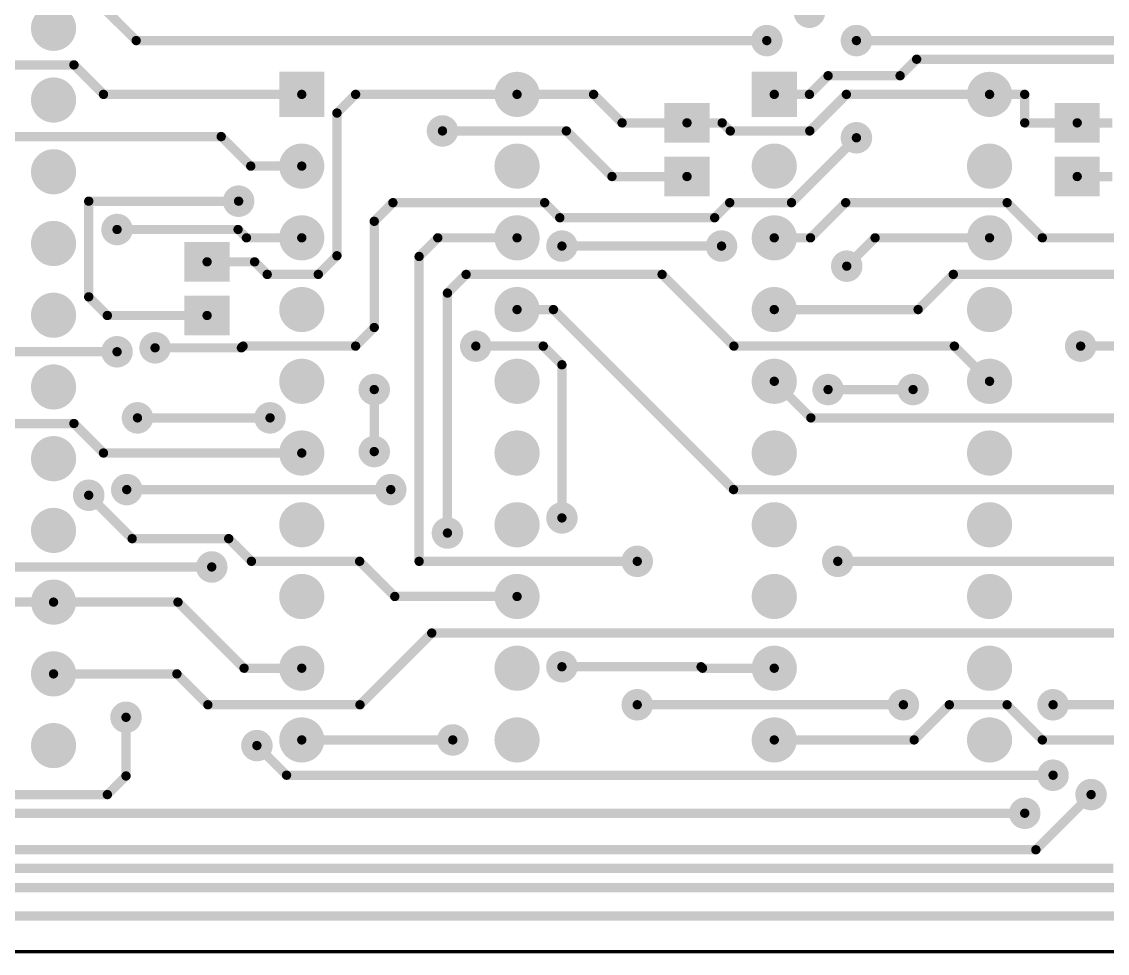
# Model space of a CAD drawing. Extents: x 0 to 107, y 0 to 143.
# Drawn here: x 30.72 to 69.15, y -0.06 to 32.93 of the extents above; entities that cross this region are included whole.
import ezdxf

# ---------------------------------------------------------------- set-up
doc = ezdxf.new("R2010")
doc.units = 0
for name, color, linetype in [('Board_Outline', 21, 'CONTINUOUS'), ('Top', 9, 'CONTINUOUS'), ('Top_Mask', 6, 'CONTINUOUS'), ('Top_Paste', 7, 'CONTINUOUS')]:
    doc.layers.add(name, color=color, linetype=linetype)

msp = doc.modelspace()

# ---------------------------------------------------------------- linework, layer by layer
at = {"layer": 'Board_Outline', "linetype": 'CONTINUOUS', "const_width": 0.12}
msp.add_lwpolyline([(0, 142.5924), (107.1581, 142.5924), (107.1581, 0), (0, 0), (0, 142.5924)], dxfattribs=at)
at = {"layer": 'Top', "linetype": 'CONTINUOUS', "const_width": 0.33}
for points in [[(33.0955, 33.9403), (34.7756, 32.2602)], [(34.7756, 32.2602), (57.0964, 32.2602)], [(60.2684, 32.2602), (81.2785, 32.2602)], [(29.948, 31.4003), (32.5729, 31.4003)], [(32.5729, 31.4003), (33.618, 30.3552)], [(62.3996, 31.6002), (61.8145, 31.0152)], [(69.5054, 31.6002), (62.3996, 31.6002)], [(59.2654, 31.0152), (58.6054, 30.3552)], [(61.8145, 31.0152), (59.2654, 31.0152)], [(33.618, 30.3552), (40.6367, 30.3552)], [(42.5417, 30.3551), (41.8817, 29.6951)], [(48.2567, 30.3551), (42.5417, 30.3551)], [(50.9649, 30.3551), (48.2567, 30.3551)], [(51.9736, 29.3464), (50.9649, 30.3551)], [(58.6054, 30.3552), (57.3604, 30.3552)], [(59.9129, 30.3551), (58.6179, 29.0602)], [(64.9804, 30.3551), (59.9129, 30.3551)], [(66.2254, 30.3551), (64.9804, 30.3551)], [(66.2254, 29.3464), (66.2254, 30.3551)], [(41.8817, 29.6951), (41.8817, 24.6402)], [(45.6168, 29.0602), (50.0023, 29.0602)], [(50.0023, 29.0602), (51.6161, 27.4464)], [(54.2717, 29.3464), (51.9736, 29.3464)], [(55.5167, 29.3464), (54.2717, 29.3464)], [(55.803, 29.0602), (55.5167, 29.3464)], [(58.6179, 29.0602), (55.803, 29.0602)], [(68.0829, 29.3464), (66.2254, 29.3464)], [(69.3279, 29.3464), (68.0829, 29.3464)], [(37.7851, 28.8603), (15.3654, 28.8603)], [(38.8302, 27.8152), (37.7851, 28.8603)], [(57.9705, 26.5202), (60.2684, 28.8182)], [(40.6367, 27.8152), (38.8302, 27.8152)], [(51.6161, 27.4464), (54.2717, 27.4464)], [(69.3279, 27.4464), (68.0829, 27.4464)], [(38.4015, 26.5732), (33.0955, 26.5732)], [(33.0955, 26.5732), (33.0955, 23.1852)], [(43.2017, 25.8602), (43.8617, 26.5202)], [(43.8617, 26.5202), (49.2347, 26.5202)], [(49.2347, 26.5202), (49.7687, 25.9862)], [(55.2497, 25.9862), (55.7837, 26.5202)], [(55.7837, 26.5202), (57.9705, 26.5202)], [(59.8879, 26.5202), (58.6429, 25.2752)], [(65.6029, 26.5202), (59.8879, 26.5202)], [(66.8479, 25.2752), (65.6029, 26.5202)], [(49.7687, 25.9862), (55.2497, 25.9862)], [(43.2017, 22.1002), (43.2017, 25.8602)], [(38.3829, 25.5702), (34.0985, 25.5702)], [(38.6779, 25.2752), (38.3829, 25.5702)], [(40.6367, 25.2752), (38.6779, 25.2752)], [(44.7899, 24.6151), (45.45, 25.2751)], [(45.45, 25.2751), (48.2567, 25.2751)], [(58.6429, 25.2752), (57.3604, 25.2752)], [(59.9254, 24.2722), (60.9284, 25.2751)], [(60.9284, 25.2751), (64.9804, 25.2751)], [(70.7504, 25.2752), (66.8479, 25.2752)], [(55.4937, 24.9832), (49.8447, 24.9832)], [(41.8817, 24.6402), (41.2217, 23.9802)], [(44.7899, 13.8202), (44.7899, 24.6151)], [(38.9679, 24.4252), (37.2854, 24.4252)], [(39.4129, 23.9802), (38.9679, 24.4252)], [(41.2217, 23.9802), (39.4129, 23.9802)], [(45.7929, 23.3202), (46.4529, 23.9802)], [(46.4529, 23.9802), (53.3907, 23.9802)], [(53.3907, 23.9802), (55.9307, 21.4402)], [(62.4528, 22.7352), (63.6978, 23.9802)], [(63.6978, 23.9802), (69.5054, 23.9802)], [(45.7929, 14.8232), (45.7929, 23.3202)], [(33.0955, 23.1852), (33.7555, 22.5252)], [(33.7555, 22.5252), (37.2854, 22.5252)], [(49.5432, 22.7352), (48.2567, 22.7352)], [(55.9182, 16.3602), (49.5432, 22.7352)], [(57.3604, 22.7352), (62.4528, 22.7352)], [(42.5417, 21.4402), (43.2017, 22.1002)], [(35.4445, 21.3801), (38.5003, 21.3801)], [(38.5003, 21.3801), (38.5604, 21.4402)], [(38.5604, 21.4402), (42.5417, 21.4402)], [(46.7959, 21.4402), (49.1847, 21.4402)], [(49.1847, 21.4402), (49.8447, 20.7802)], [(55.9307, 21.4402), (63.7354, 21.4402)], [(63.7354, 21.4402), (64.9804, 20.1951)], [(68.2054, 21.4402), (71.3355, 21.4402)], [(34.0985, 21.2403), (29.0825, 21.2403)], [(49.8447, 20.7802), (49.8447, 15.3572)], [(43.2017, 17.7062), (43.2017, 19.9032)], [(57.3604, 20.1951), (58.6554, 18.9002)], [(62.2744, 19.9032), (59.2655, 19.9032)], [(26.8564, 18.7003), (32.5729, 18.7003)], [(32.5729, 18.7003), (33.6181, 17.6551)], [(39.5137, 18.9002), (34.8215, 18.9002)], [(58.6554, 18.9002), (69.4555, 18.9002)], [(33.6181, 17.6551), (40.6367, 17.6551)], [(34.4415, 16.3602), (43.7869, 16.3602)], [(74.3445, 16.3602), (55.9182, 16.3602)], [(33.0955, 16.1603), (34.6325, 14.6233)], [(34.6325, 14.6233), (38.0519, 14.6233)], [(38.0519, 14.6233), (38.855, 13.8202)], [(38.855, 13.8202), (42.6841, 13.8202)], [(42.6841, 13.8202), (43.9292, 12.5751)], [(52.5107, 13.8202), (44.7899, 13.8202)], [(75.0305, 13.8202), (59.6084, 13.8202)], [(24.1538, 13.6203), (37.4505, 13.6203)], [(43.9292, 12.5751), (48.2567, 12.5751)], [(31.8504, 12.3752), (29.0715, 12.3752)], [(36.2546, 12.3752), (31.8504, 12.3752)], [(38.5947, 10.0351), (36.2546, 12.3752)], [(45.2367, 11.2802), (42.6967, 8.7402)], [(72.9985, 11.2802), (45.2367, 11.2802)], [(36.2171, 9.8352), (31.8504, 9.8352)], [(37.3121, 8.7402), (36.2171, 9.8352)], [(40.6367, 10.0351), (38.5947, 10.0351)], [(54.7699, 10.0862), (49.8447, 10.0862)], [(54.8209, 10.0351), (54.7699, 10.0862)], [(57.3604, 10.0351), (54.8209, 10.0351)], [(42.6967, 8.7402), (37.3121, 8.7402)], [(61.9314, 8.7402), (52.5107, 8.7402)], [(62.3119, 7.4952), (63.5569, 8.7402)], [(63.5569, 8.7402), (65.6029, 8.7402)], [(65.6029, 8.7402), (66.8479, 7.4952)], [(79.6155, 8.7402), (67.2284, 8.7402)], [(34.4155, 6.2202), (34.4155, 8.2983)], [(40.0977, 6.2462), (39.0486, 7.2953)], [(40.6367, 7.4952), (45.9827, 7.4952)], [(57.3604, 7.4952), (62.3119, 7.4952)], [(66.8479, 7.4952), (70.7504, 7.4952)], [(33.7555, 5.5602), (34.4155, 6.2202)], [(67.2284, 6.2462), (40.0977, 6.2462)], [(15.3839, 5.5602), (33.7555, 5.5602)], [(66.6205, 3.6062), (68.5744, 5.5601)], [(14.3809, 4.9002), (66.2254, 4.9002)], [(13.0349, 3.6062), (66.6205, 3.6062)], [(69.3614, 2.9462), (10.8877, 2.9462)], [(9.5417, 2.2601), (93.3984, 2.2601)], [(2.577, 1.2571), (94.4014, 1.2571)]]:
    msp.add_lwpolyline(points, dxfattribs=at)
at = {"layer": 'Top', "linetype": 'CONTINUOUS'}
for points, const_width in [([(31.4754, 32.6952, 1), (32.2254, 32.6952, 1), (31.4754, 32.6952, 1)], 0.75), ([(58.3514, 33.2632, 1), (58.8594, 33.2632, 1), (58.3514, 33.2632, 1)], 0.508), ([(56.8424, 32.2602, 1), (57.3504, 32.2602, 1), (56.8424, 32.2602, 1)], 0.508), ([(60.0144, 32.2602, 1), (60.5224, 32.2602, 1), (60.0144, 32.2602, 1)], 0.508), ([(34.6931, 32.2602, 1), (34.8581, 32.2602, 1), (34.6931, 32.2602, 1)], 0.165), ([(34.6931, 32.2602, 1), (34.8581, 32.2602, 1), (34.6931, 32.2602, 1)], 0.165), ([(57.0139, 32.2602, 1), (57.1789, 32.2602, 1), (57.0139, 32.2602, 1)], 0.165), ([(60.1859, 32.2602, 1), (60.3509, 32.2602, 1), (60.1859, 32.2602, 1)], 0.165), ([(32.4904, 31.4003, 1), (32.6554, 31.4003, 1), (32.4904, 31.4003, 1)], 0.165), ([(32.4904, 31.4003, 1), (32.6554, 31.4003, 1), (32.4904, 31.4003, 1)], 0.165), ([(62.3171, 31.6002, 1), (62.4821, 31.6002, 1), (62.3171, 31.6002, 1)], 0.165), ([(62.3171, 31.6002, 1), (62.4821, 31.6002, 1), (62.3171, 31.6002, 1)], 0.165), ([(59.1829, 31.0152, 1), (59.3479, 31.0152, 1), (59.1829, 31.0152, 1)], 0.165), ([(59.1829, 31.0152, 1), (59.3479, 31.0152, 1), (59.1829, 31.0152, 1)], 0.165), ([(61.732, 31.0152, 1), (61.897, 31.0152, 1), (61.732, 31.0152, 1)], 0.165), ([(61.732, 31.0152, 1), (61.897, 31.0152, 1), (61.732, 31.0152, 1)], 0.165), ([(31.4754, 30.1552, 1), (32.2254, 30.1552, 1), (31.4754, 30.1552, 1)], 0.75), ([(47.8817, 30.3551, 1), (48.6317, 30.3551, 1), (47.8817, 30.3551, 1)], 0.75), ([(64.6054, 30.3551, 1), (65.3554, 30.3551, 1), (64.6054, 30.3551, 1)], 0.75), ([(33.5355, 30.3552, 1), (33.7005, 30.3552, 1), (33.5355, 30.3552, 1)], 0.165), ([(33.5355, 30.3552, 1), (33.7005, 30.3552, 1), (33.5355, 30.3552, 1)], 0.165), ([(40.5542, 30.3552, 1), (40.7192, 30.3552, 1), (40.5542, 30.3552, 1)], 0.165), ([(42.4592, 30.3551, 1), (42.6242, 30.3551, 1), (42.4592, 30.3551, 1)], 0.165), ([(42.4592, 30.3551, 1), (42.6242, 30.3551, 1), (42.4592, 30.3551, 1)], 0.165), ([(48.1742, 30.3551, 1), (48.3392, 30.3551, 1), (48.1742, 30.3551, 1)], 0.165), ([(48.1742, 30.3551, 1), (48.3392, 30.3551, 1), (48.1742, 30.3551, 1)], 0.165), ([(50.8824, 30.3551, 1), (51.0474, 30.3551, 1), (50.8824, 30.3551, 1)], 0.165), ([(50.8824, 30.3551, 1), (51.0474, 30.3551, 1), (50.8824, 30.3551, 1)], 0.165), ([(57.2779, 30.3552, 1), (57.4429, 30.3552, 1), (57.2779, 30.3552, 1)], 0.165), ([(58.5229, 30.3552, 1), (58.6879, 30.3552, 1), (58.5229, 30.3552, 1)], 0.165), ([(58.5229, 30.3552, 1), (58.6879, 30.3552, 1), (58.5229, 30.3552, 1)], 0.165), ([(59.8304, 30.3551, 1), (59.9954, 30.3551, 1), (59.8304, 30.3551, 1)], 0.165), ([(59.8304, 30.3551, 1), (59.9954, 30.3551, 1), (59.8304, 30.3551, 1)], 0.165), ([(64.8979, 30.3551, 1), (65.0629, 30.3551, 1), (64.8979, 30.3551, 1)], 0.165), ([(64.8979, 30.3551, 1), (65.0629, 30.3551, 1), (64.8979, 30.3551, 1)], 0.165), ([(66.1429, 30.3551, 1), (66.3079, 30.3551, 1), (66.1429, 30.3551, 1)], 0.165), ([(66.1429, 30.3551, 1), (66.3079, 30.3551, 1), (66.1429, 30.3551, 1)], 0.165), ([(41.7992, 29.6951, 1), (41.9642, 29.6951, 1), (41.7992, 29.6951, 1)], 0.165), ([(41.7992, 29.6951, 1), (41.9642, 29.6951, 1), (41.7992, 29.6951, 1)], 0.165), ([(45.3628, 29.0602, 1), (45.8708, 29.0602, 1), (45.3628, 29.0602, 1)], 0.508), ([(45.5343, 29.0602, 1), (45.6993, 29.0602, 1), (45.5343, 29.0602, 1)], 0.165), ([(49.9198, 29.0602, 1), (50.0848, 29.0602, 1), (49.9198, 29.0602, 1)], 0.165), ([(49.9198, 29.0602, 1), (50.0848, 29.0602, 1), (49.9198, 29.0602, 1)], 0.165), ([(51.8911, 29.3464, 1), (52.0561, 29.3464, 1), (51.8911, 29.3464, 1)], 0.165), ([(51.8911, 29.3464, 1), (52.0561, 29.3464, 1), (51.8911, 29.3464, 1)], 0.165), ([(54.1892, 29.3464, 1), (54.3542, 29.3464, 1), (54.1892, 29.3464, 1)], 0.165), ([(54.1892, 29.3464, 1), (54.3542, 29.3464, 1), (54.1892, 29.3464, 1)], 0.165), ([(55.4342, 29.3464, 1), (55.5992, 29.3464, 1), (55.4342, 29.3464, 1)], 0.165), ([(55.4342, 29.3464, 1), (55.5992, 29.3464, 1), (55.4342, 29.3464, 1)], 0.165), ([(55.7205, 29.0602, 1), (55.8855, 29.0602, 1), (55.7205, 29.0602, 1)], 0.165), ([(55.7205, 29.0602, 1), (55.8855, 29.0602, 1), (55.7205, 29.0602, 1)], 0.165), ([(58.5354, 29.0602, 1), (58.7004, 29.0602, 1), (58.5354, 29.0602, 1)], 0.165), ([(58.5354, 29.0602, 1), (58.7004, 29.0602, 1), (58.5354, 29.0602, 1)], 0.165), ([(60.0144, 28.8182, 1), (60.5224, 28.8182, 1), (60.0144, 28.8182, 1)], 0.508), ([(66.1429, 29.3464, 1), (66.3079, 29.3464, 1), (66.1429, 29.3464, 1)], 0.165), ([(66.1429, 29.3464, 1), (66.3079, 29.3464, 1), (66.1429, 29.3464, 1)], 0.165), ([(68.0004, 29.3464, 1), (68.1654, 29.3464, 1), (68.0004, 29.3464, 1)], 0.165), ([(68.0004, 29.3464, 1), (68.1654, 29.3464, 1), (68.0004, 29.3464, 1)], 0.165), ([(37.7026, 28.8603, 1), (37.8676, 28.8603, 1), (37.7026, 28.8603, 1)], 0.165), ([(37.7026, 28.8603, 1), (37.8676, 28.8603, 1), (37.7026, 28.8603, 1)], 0.165), ([(60.1859, 28.8182, 1), (60.3509, 28.8182, 1), (60.1859, 28.8182, 1)], 0.165), ([(40.2617, 27.8152, 1), (41.0117, 27.8152, 1), (40.2617, 27.8152, 1)], 0.75), ([(47.8817, 27.8151, 1), (48.6317, 27.8151, 1), (47.8817, 27.8151, 1)], 0.75), ([(56.9854, 27.8152, 1), (57.7354, 27.8152, 1), (56.9854, 27.8152, 1)], 0.75), ([(64.6054, 27.8151, 1), (65.3554, 27.8151, 1), (64.6054, 27.8151, 1)], 0.75), ([(31.4754, 27.6152, 1), (32.2254, 27.6152, 1), (31.4754, 27.6152, 1)], 0.75), ([(38.7477, 27.8152, 1), (38.9127, 27.8152, 1), (38.7477, 27.8152, 1)], 0.165), ([(38.7477, 27.8152, 1), (38.9127, 27.8152, 1), (38.7477, 27.8152, 1)], 0.165), ([(40.5542, 27.8152, 1), (40.7192, 27.8152, 1), (40.5542, 27.8152, 1)], 0.165), ([(51.5336, 27.4464, 1), (51.6986, 27.4464, 1), (51.5336, 27.4464, 1)], 0.165), ([(51.5336, 27.4464, 1), (51.6986, 27.4464, 1), (51.5336, 27.4464, 1)], 0.165), ([(54.1892, 27.4464, 1), (54.3542, 27.4464, 1), (54.1892, 27.4464, 1)], 0.165), ([(68.0004, 27.4464, 1), (68.1654, 27.4464, 1), (68.0004, 27.4464, 1)], 0.165), ([(38.1475, 26.5732, 1), (38.6555, 26.5732, 1), (38.1475, 26.5732, 1)], 0.508), ([(33.013, 26.5732, 1), (33.178, 26.5732, 1), (33.013, 26.5732, 1)], 0.165), ([(33.013, 26.5732, 1), (33.178, 26.5732, 1), (33.013, 26.5732, 1)], 0.165), ([(38.319, 26.5732, 1), (38.484, 26.5732, 1), (38.319, 26.5732, 1)], 0.165), ([(43.7792, 26.5202, 1), (43.9442, 26.5202, 1), (43.7792, 26.5202, 1)], 0.165), ([(43.7792, 26.5202, 1), (43.9442, 26.5202, 1), (43.7792, 26.5202, 1)], 0.165), ([(49.1522, 26.5202, 1), (49.3172, 26.5202, 1), (49.1522, 26.5202, 1)], 0.165), ([(49.1522, 26.5202, 1), (49.3172, 26.5202, 1), (49.1522, 26.5202, 1)], 0.165), ([(55.7012, 26.5202, 1), (55.8662, 26.5202, 1), (55.7012, 26.5202, 1)], 0.165), ([(55.7012, 26.5202, 1), (55.8662, 26.5202, 1), (55.7012, 26.5202, 1)], 0.165), ([(57.888, 26.5202, 1), (58.053, 26.5202, 1), (57.888, 26.5202, 1)], 0.165), ([(57.888, 26.5202, 1), (58.053, 26.5202, 1), (57.888, 26.5202, 1)], 0.165), ([(59.8054, 26.5202, 1), (59.9704, 26.5202, 1), (59.8054, 26.5202, 1)], 0.165), ([(59.8054, 26.5202, 1), (59.9704, 26.5202, 1), (59.8054, 26.5202, 1)], 0.165), ([(65.5204, 26.5202, 1), (65.6854, 26.5202, 1), (65.5204, 26.5202, 1)], 0.165), ([(65.5204, 26.5202, 1), (65.6854, 26.5202, 1), (65.5204, 26.5202, 1)], 0.165), ([(49.6862, 25.9862, 1), (49.8512, 25.9862, 1), (49.6862, 25.9862, 1)], 0.165), ([(49.6862, 25.9862, 1), (49.8512, 25.9862, 1), (49.6862, 25.9862, 1)], 0.165), ([(55.1672, 25.9862, 1), (55.3322, 25.9862, 1), (55.1672, 25.9862, 1)], 0.165), ([(55.1672, 25.9862, 1), (55.3322, 25.9862, 1), (55.1672, 25.9862, 1)], 0.165), ([(31.4754, 25.0752, 1), (32.2254, 25.0752, 1), (31.4754, 25.0752, 1)], 0.75), ([(33.8445, 25.5702, 1), (34.3525, 25.5702, 1), (33.8445, 25.5702, 1)], 0.508), ([(40.2617, 25.2752, 1), (41.0117, 25.2752, 1), (40.2617, 25.2752, 1)], 0.75), ([(43.1192, 25.8602, 1), (43.2842, 25.8602, 1), (43.1192, 25.8602, 1)], 0.165), ([(43.1192, 25.8602, 1), (43.2842, 25.8602, 1), (43.1192, 25.8602, 1)], 0.165), ([(47.8817, 25.2751, 1), (48.6317, 25.2751, 1), (47.8817, 25.2751, 1)], 0.75), ([(56.9854, 25.2752, 1), (57.7354, 25.2752, 1), (56.9854, 25.2752, 1)], 0.75), ([(64.6054, 25.2751, 1), (65.3554, 25.2751, 1), (64.6054, 25.2751, 1)], 0.75), ([(34.016, 25.5702, 1), (34.181, 25.5702, 1), (34.016, 25.5702, 1)], 0.165), ([(38.3004, 25.5702, 1), (38.4654, 25.5702, 1), (38.3004, 25.5702, 1)], 0.165), ([(38.3004, 25.5702, 1), (38.4654, 25.5702, 1), (38.3004, 25.5702, 1)], 0.165), ([(38.5954, 25.2752, 1), (38.7604, 25.2752, 1), (38.5954, 25.2752, 1)], 0.165), ([(38.5954, 25.2752, 1), (38.7604, 25.2752, 1), (38.5954, 25.2752, 1)], 0.165), ([(40.5542, 25.2752, 1), (40.7192, 25.2752, 1), (40.5542, 25.2752, 1)], 0.165), ([(45.3675, 25.2751, 1), (45.5325, 25.2751, 1), (45.3675, 25.2751, 1)], 0.165), ([(45.3675, 25.2751, 1), (45.5325, 25.2751, 1), (45.3675, 25.2751, 1)], 0.165), ([(48.1742, 25.2751, 1), (48.3392, 25.2751, 1), (48.1742, 25.2751, 1)], 0.165), ([(49.5907, 24.9832, 1), (50.0987, 24.9832, 1), (49.5907, 24.9832, 1)], 0.508), ([(55.2397, 24.9832, 1), (55.7477, 24.9832, 1), (55.2397, 24.9832, 1)], 0.508), ([(57.2779, 25.2752, 1), (57.4429, 25.2752, 1), (57.2779, 25.2752, 1)], 0.165), ([(58.5604, 25.2752, 1), (58.7254, 25.2752, 1), (58.5604, 25.2752, 1)], 0.165), ([(58.5604, 25.2752, 1), (58.7254, 25.2752, 1), (58.5604, 25.2752, 1)], 0.165), ([(60.8459, 25.2751, 1), (61.0109, 25.2751, 1), (60.8459, 25.2751, 1)], 0.165), ([(60.8459, 25.2751, 1), (61.0109, 25.2751, 1), (60.8459, 25.2751, 1)], 0.165), ([(64.8979, 25.2751, 1), (65.0629, 25.2751, 1), (64.8979, 25.2751, 1)], 0.165), ([(66.7654, 25.2752, 1), (66.9304, 25.2752, 1), (66.7654, 25.2752, 1)], 0.165), ([(66.7654, 25.2752, 1), (66.9304, 25.2752, 1), (66.7654, 25.2752, 1)], 0.165), ([(49.7622, 24.9832, 1), (49.9272, 24.9832, 1), (49.7622, 24.9832, 1)], 0.165), ([(55.4112, 24.9832, 1), (55.5762, 24.9832, 1), (55.4112, 24.9832, 1)], 0.165), ([(41.7992, 24.6402, 1), (41.9642, 24.6402, 1), (41.7992, 24.6402, 1)], 0.165), ([(41.7992, 24.6402, 1), (41.9642, 24.6402, 1), (41.7992, 24.6402, 1)], 0.165), ([(44.7074, 24.6151, 1), (44.8724, 24.6151, 1), (44.7074, 24.6151, 1)], 0.165), ([(44.7074, 24.6151, 1), (44.8724, 24.6151, 1), (44.7074, 24.6151, 1)], 0.165), ([(59.6714, 24.2722, 1), (60.1794, 24.2722, 1), (59.6714, 24.2722, 1)], 0.508), ([(37.2029, 24.4252, 1), (37.3679, 24.4252, 1), (37.2029, 24.4252, 1)], 0.165), ([(38.8854, 24.4252, 1), (39.0504, 24.4252, 1), (38.8854, 24.4252, 1)], 0.165), ([(38.8854, 24.4252, 1), (39.0504, 24.4252, 1), (38.8854, 24.4252, 1)], 0.165), ([(59.8429, 24.2722, 1), (60.0079, 24.2722, 1), (59.8429, 24.2722, 1)], 0.165), ([(39.3304, 23.9802, 1), (39.4954, 23.9802, 1), (39.3304, 23.9802, 1)], 0.165), ([(39.3304, 23.9802, 1), (39.4954, 23.9802, 1), (39.3304, 23.9802, 1)], 0.165), ([(41.1392, 23.9802, 1), (41.3042, 23.9802, 1), (41.1392, 23.9802, 1)], 0.165), ([(41.1392, 23.9802, 1), (41.3042, 23.9802, 1), (41.1392, 23.9802, 1)], 0.165), ([(46.3704, 23.9802, 1), (46.5354, 23.9802, 1), (46.3704, 23.9802, 1)], 0.165), ([(46.3704, 23.9802, 1), (46.5354, 23.9802, 1), (46.3704, 23.9802, 1)], 0.165), ([(53.3082, 23.9802, 1), (53.4732, 23.9802, 1), (53.3082, 23.9802, 1)], 0.165), ([(53.3082, 23.9802, 1), (53.4732, 23.9802, 1), (53.3082, 23.9802, 1)], 0.165), ([(63.6153, 23.9802, 1), (63.7803, 23.9802, 1), (63.6153, 23.9802, 1)], 0.165), ([(63.6153, 23.9802, 1), (63.7803, 23.9802, 1), (63.6153, 23.9802, 1)], 0.165), ([(40.2617, 22.7352, 1), (41.0117, 22.7352, 1), (40.2617, 22.7352, 1)], 0.75), ([(45.7104, 23.3202, 1), (45.8754, 23.3202, 1), (45.7104, 23.3202, 1)], 0.165), ([(45.7104, 23.3202, 1), (45.8754, 23.3202, 1), (45.7104, 23.3202, 1)], 0.165), ([(47.8817, 22.7352, 1), (48.6317, 22.7352, 1), (47.8817, 22.7352, 1)], 0.75), ([(56.9854, 22.7352, 1), (57.7354, 22.7352, 1), (56.9854, 22.7352, 1)], 0.75), ([(64.6054, 22.7352, 1), (65.3554, 22.7352, 1), (64.6054, 22.7352, 1)], 0.75), ([(31.4754, 22.5352, 1), (32.2254, 22.5352, 1), (31.4754, 22.5352, 1)], 0.75), ([(33.013, 23.1852, 1), (33.178, 23.1852, 1), (33.013, 23.1852, 1)], 0.165), ([(33.013, 23.1852, 1), (33.178, 23.1852, 1), (33.013, 23.1852, 1)], 0.165), ([(33.673, 22.5252, 1), (33.838, 22.5252, 1), (33.673, 22.5252, 1)], 0.165), ([(33.673, 22.5252, 1), (33.838, 22.5252, 1), (33.673, 22.5252, 1)], 0.165), ([(37.2029, 22.5252, 1), (37.3679, 22.5252, 1), (37.2029, 22.5252, 1)], 0.165), ([(48.1742, 22.7352, 1), (48.3392, 22.7352, 1), (48.1742, 22.7352, 1)], 0.165), ([(49.4607, 22.7352, 1), (49.6257, 22.7352, 1), (49.4607, 22.7352, 1)], 0.165), ([(49.4607, 22.7352, 1), (49.6257, 22.7352, 1), (49.4607, 22.7352, 1)], 0.165), ([(57.2779, 22.7352, 1), (57.4429, 22.7352, 1), (57.2779, 22.7352, 1)], 0.165), ([(62.3703, 22.7352, 1), (62.5353, 22.7352, 1), (62.3703, 22.7352, 1)], 0.165), ([(62.3703, 22.7352, 1), (62.5353, 22.7352, 1), (62.3703, 22.7352, 1)], 0.165), ([(43.1192, 22.1002, 1), (43.2842, 22.1002, 1), (43.1192, 22.1002, 1)], 0.165), ([(43.1192, 22.1002, 1), (43.2842, 22.1002, 1), (43.1192, 22.1002, 1)], 0.165), ([(46.5419, 21.4402, 1), (47.0499, 21.4402, 1), (46.5419, 21.4402, 1)], 0.508), ([(67.9514, 21.4402, 1), (68.4594, 21.4402, 1), (67.9514, 21.4402, 1)], 0.508), ([(33.8445, 21.2403, 1), (34.3525, 21.2403, 1), (33.8445, 21.2403, 1)], 0.508), ([(35.1905, 21.3801, 1), (35.6985, 21.3801, 1), (35.1905, 21.3801, 1)], 0.508), ([(35.362, 21.3801, 1), (35.527, 21.3801, 1), (35.362, 21.3801, 1)], 0.165), ([(38.4178, 21.3801, 1), (38.5828, 21.3801, 1), (38.4178, 21.3801, 1)], 0.165), ([(38.4178, 21.3801, 1), (38.5828, 21.3801, 1), (38.4178, 21.3801, 1)], 0.165), ([(38.4779, 21.4402, 1), (38.6429, 21.4402, 1), (38.4779, 21.4402, 1)], 0.165), ([(38.4779, 21.4402, 1), (38.6429, 21.4402, 1), (38.4779, 21.4402, 1)], 0.165), ([(42.4592, 21.4402, 1), (42.6242, 21.4402, 1), (42.4592, 21.4402, 1)], 0.165), ([(42.4592, 21.4402, 1), (42.6242, 21.4402, 1), (42.4592, 21.4402, 1)], 0.165), ([(46.7134, 21.4402, 1), (46.8784, 21.4402, 1), (46.7134, 21.4402, 1)], 0.165), ([(49.1022, 21.4402, 1), (49.2672, 21.4402, 1), (49.1022, 21.4402, 1)], 0.165), ([(49.1022, 21.4402, 1), (49.2672, 21.4402, 1), (49.1022, 21.4402, 1)], 0.165), ([(55.8482, 21.4402, 1), (56.0132, 21.4402, 1), (55.8482, 21.4402, 1)], 0.165), ([(55.8482, 21.4402, 1), (56.0132, 21.4402, 1), (55.8482, 21.4402, 1)], 0.165), ([(63.6529, 21.4402, 1), (63.8179, 21.4402, 1), (63.6529, 21.4402, 1)], 0.165), ([(63.6529, 21.4402, 1), (63.8179, 21.4402, 1), (63.6529, 21.4402, 1)], 0.165), ([(68.1229, 21.4402, 1), (68.2879, 21.4402, 1), (68.1229, 21.4402, 1)], 0.165), ([(34.016, 21.2403, 1), (34.181, 21.2403, 1), (34.016, 21.2403, 1)], 0.165), ([(40.2617, 20.1951, 1), (41.0117, 20.1951, 1), (40.2617, 20.1951, 1)], 0.75), ([(47.8817, 20.1951, 1), (48.6317, 20.1951, 1), (47.8817, 20.1951, 1)], 0.75), ([(49.7622, 20.7802, 1), (49.9272, 20.7802, 1), (49.7622, 20.7802, 1)], 0.165), ([(49.7622, 20.7802, 1), (49.9272, 20.7802, 1), (49.7622, 20.7802, 1)], 0.165), ([(56.9854, 20.1951, 1), (57.7354, 20.1951, 1), (56.9854, 20.1951, 1)], 0.75), ([(64.6054, 20.1951, 1), (65.3554, 20.1951, 1), (64.6054, 20.1951, 1)], 0.75), ([(31.4754, 19.9952, 1), (32.2254, 19.9952, 1), (31.4754, 19.9952, 1)], 0.75), ([(42.9477, 19.9032, 1), (43.4557, 19.9032, 1), (42.9477, 19.9032, 1)], 0.508), ([(59.0115, 19.9032, 1), (59.5195, 19.9032, 1), (59.0115, 19.9032, 1)], 0.508), ([(62.0204, 19.9032, 1), (62.5284, 19.9032, 1), (62.0204, 19.9032, 1)], 0.508), ([(43.1192, 19.9032, 1), (43.2842, 19.9032, 1), (43.1192, 19.9032, 1)], 0.165), ([(57.2779, 20.1951, 1), (57.4429, 20.1951, 1), (57.2779, 20.1951, 1)], 0.165), ([(59.183, 19.9032, 1), (59.348, 19.9032, 1), (59.183, 19.9032, 1)], 0.165), ([(62.1919, 19.9032, 1), (62.3569, 19.9032, 1), (62.1919, 19.9032, 1)], 0.165), ([(64.8979, 20.1951, 1), (65.0629, 20.1951, 1), (64.8979, 20.1951, 1)], 0.165), ([(34.5675, 18.9002, 1), (35.0755, 18.9002, 1), (34.5675, 18.9002, 1)], 0.508), ([(39.2597, 18.9002, 1), (39.7677, 18.9002, 1), (39.2597, 18.9002, 1)], 0.508), ([(32.4904, 18.7003, 1), (32.6554, 18.7003, 1), (32.4904, 18.7003, 1)], 0.165), ([(32.4904, 18.7003, 1), (32.6554, 18.7003, 1), (32.4904, 18.7003, 1)], 0.165), ([(34.739, 18.9002, 1), (34.904, 18.9002, 1), (34.739, 18.9002, 1)], 0.165), ([(39.4312, 18.9002, 1), (39.5962, 18.9002, 1), (39.4312, 18.9002, 1)], 0.165), ([(58.5729, 18.9002, 1), (58.7379, 18.9002, 1), (58.5729, 18.9002, 1)], 0.165), ([(58.5729, 18.9002, 1), (58.7379, 18.9002, 1), (58.5729, 18.9002, 1)], 0.165), ([(31.4754, 17.4552, 1), (32.2254, 17.4552, 1), (31.4754, 17.4552, 1)], 0.75), ([(40.2617, 17.6551, 1), (41.0117, 17.6551, 1), (40.2617, 17.6551, 1)], 0.75), ([(42.9477, 17.7062, 1), (43.4557, 17.7062, 1), (42.9477, 17.7062, 1)], 0.508), ([(47.8817, 17.6551, 1), (48.6317, 17.6551, 1), (47.8817, 17.6551, 1)], 0.75), ([(56.9854, 17.6551, 1), (57.7354, 17.6551, 1), (56.9854, 17.6551, 1)], 0.75), ([(64.6054, 17.6551, 1), (65.3554, 17.6551, 1), (64.6054, 17.6551, 1)], 0.75), ([(33.5356, 17.6551, 1), (33.7006, 17.6551, 1), (33.5356, 17.6551, 1)], 0.165), ([(33.5356, 17.6551, 1), (33.7006, 17.6551, 1), (33.5356, 17.6551, 1)], 0.165), ([(40.5542, 17.6551, 1), (40.7192, 17.6551, 1), (40.5542, 17.6551, 1)], 0.165), ([(43.1192, 17.7062, 1), (43.2842, 17.7062, 1), (43.1192, 17.7062, 1)], 0.165), ([(32.8415, 16.1603, 1), (33.3495, 16.1603, 1), (32.8415, 16.1603, 1)], 0.508), ([(34.1875, 16.3602, 1), (34.6955, 16.3602, 1), (34.1875, 16.3602, 1)], 0.508), ([(34.359, 16.3602, 1), (34.524, 16.3602, 1), (34.359, 16.3602, 1)], 0.165), ([(43.5329, 16.3602, 1), (44.0409, 16.3602, 1), (43.5329, 16.3602, 1)], 0.508), ([(43.7044, 16.3602, 1), (43.8694, 16.3602, 1), (43.7044, 16.3602, 1)], 0.165), ([(55.8357, 16.3602, 1), (56.0007, 16.3602, 1), (55.8357, 16.3602, 1)], 0.165), ([(55.8357, 16.3602, 1), (56.0007, 16.3602, 1), (55.8357, 16.3602, 1)], 0.165), ([(33.013, 16.1603, 1), (33.178, 16.1603, 1), (33.013, 16.1603, 1)], 0.165), ([(40.2617, 15.1152, 1), (41.0117, 15.1152, 1), (40.2617, 15.1152, 1)], 0.75), ([(47.8817, 15.1152, 1), (48.6317, 15.1152, 1), (47.8817, 15.1152, 1)], 0.75), ([(49.5907, 15.3572, 1), (50.0987, 15.3572, 1), (49.5907, 15.3572, 1)], 0.508), ([(56.9854, 15.1152, 1), (57.7354, 15.1152, 1), (56.9854, 15.1152, 1)], 0.75), ([(64.6054, 15.1152, 1), (65.3554, 15.1152, 1), (64.6054, 15.1152, 1)], 0.75), ([(31.4754, 14.9152, 1), (32.2254, 14.9152, 1), (31.4754, 14.9152, 1)], 0.75), ([(49.7622, 15.3572, 1), (49.9272, 15.3572, 1), (49.7622, 15.3572, 1)], 0.165), ([(45.5389, 14.8232, 1), (46.0469, 14.8232, 1), (45.5389, 14.8232, 1)], 0.508), ([(45.7104, 14.8232, 1), (45.8754, 14.8232, 1), (45.7104, 14.8232, 1)], 0.165), ([(34.55, 14.6233, 1), (34.715, 14.6233, 1), (34.55, 14.6233, 1)], 0.165), ([(34.55, 14.6233, 1), (34.715, 14.6233, 1), (34.55, 14.6233, 1)], 0.165), ([(37.9694, 14.6233, 1), (38.1344, 14.6233, 1), (37.9694, 14.6233, 1)], 0.165), ([(37.9694, 14.6233, 1), (38.1344, 14.6233, 1), (37.9694, 14.6233, 1)], 0.165), ([(52.2567, 13.8202, 1), (52.7647, 13.8202, 1), (52.2567, 13.8202, 1)], 0.508), ([(59.3544, 13.8202, 1), (59.8624, 13.8202, 1), (59.3544, 13.8202, 1)], 0.508), ([(37.1965, 13.6203, 1), (37.7045, 13.6203, 1), (37.1965, 13.6203, 1)], 0.508), ([(38.7725, 13.8202, 1), (38.9375, 13.8202, 1), (38.7725, 13.8202, 1)], 0.165), ([(38.7725, 13.8202, 1), (38.9375, 13.8202, 1), (38.7725, 13.8202, 1)], 0.165), ([(42.6016, 13.8202, 1), (42.7666, 13.8202, 1), (42.6016, 13.8202, 1)], 0.165), ([(42.6016, 13.8202, 1), (42.7666, 13.8202, 1), (42.6016, 13.8202, 1)], 0.165), ([(44.7074, 13.8202, 1), (44.8724, 13.8202, 1), (44.7074, 13.8202, 1)], 0.165), ([(44.7074, 13.8202, 1), (44.8724, 13.8202, 1), (44.7074, 13.8202, 1)], 0.165), ([(52.4282, 13.8202, 1), (52.5932, 13.8202, 1), (52.4282, 13.8202, 1)], 0.165), ([(59.5259, 13.8202, 1), (59.6909, 13.8202, 1), (59.5259, 13.8202, 1)], 0.165), ([(37.368, 13.6203, 1), (37.533, 13.6203, 1), (37.368, 13.6203, 1)], 0.165), ([(31.4754, 12.3752, 1), (32.2254, 12.3752, 1), (31.4754, 12.3752, 1)], 0.75), ([(40.2617, 12.5751, 1), (41.0117, 12.5751, 1), (40.2617, 12.5751, 1)], 0.75), ([(47.8817, 12.5751, 1), (48.6317, 12.5751, 1), (47.8817, 12.5751, 1)], 0.75), ([(56.9854, 12.5751, 1), (57.7354, 12.5751, 1), (56.9854, 12.5751, 1)], 0.75), ([(64.6054, 12.5751, 1), (65.3554, 12.5751, 1), (64.6054, 12.5751, 1)], 0.75), ([(43.8467, 12.5751, 1), (44.0117, 12.5751, 1), (43.8467, 12.5751, 1)], 0.165), ([(43.8467, 12.5751, 1), (44.0117, 12.5751, 1), (43.8467, 12.5751, 1)], 0.165), ([(48.1742, 12.5751, 1), (48.3392, 12.5751, 1), (48.1742, 12.5751, 1)], 0.165), ([(31.7679, 12.3752, 1), (31.9329, 12.3752, 1), (31.7679, 12.3752, 1)], 0.165), ([(31.7679, 12.3752, 1), (31.9329, 12.3752, 1), (31.7679, 12.3752, 1)], 0.165), ([(36.1721, 12.3752, 1), (36.3371, 12.3752, 1), (36.1721, 12.3752, 1)], 0.165), ([(36.1721, 12.3752, 1), (36.3371, 12.3752, 1), (36.1721, 12.3752, 1)], 0.165), ([(45.1542, 11.2802, 1), (45.3192, 11.2802, 1), (45.1542, 11.2802, 1)], 0.165), ([(45.1542, 11.2802, 1), (45.3192, 11.2802, 1), (45.1542, 11.2802, 1)], 0.165), ([(40.2617, 10.0351, 1), (41.0117, 10.0351, 1), (40.2617, 10.0351, 1)], 0.75), ([(47.8817, 10.0351, 1), (48.6317, 10.0351, 1), (47.8817, 10.0351, 1)], 0.75), ([(56.9854, 10.0351, 1), (57.7354, 10.0351, 1), (56.9854, 10.0351, 1)], 0.75), ([(64.6054, 10.0351, 1), (65.3554, 10.0351, 1), (64.6054, 10.0351, 1)], 0.75), ([(31.4754, 9.8352, 1), (32.2254, 9.8352, 1), (31.4754, 9.8352, 1)], 0.75), ([(49.5907, 10.0862, 1), (50.0987, 10.0862, 1), (49.5907, 10.0862, 1)], 0.508), ([(31.7679, 9.8352, 1), (31.9329, 9.8352, 1), (31.7679, 9.8352, 1)], 0.165), ([(36.1346, 9.8352, 1), (36.2996, 9.8352, 1), (36.1346, 9.8352, 1)], 0.165), ([(36.1346, 9.8352, 1), (36.2996, 9.8352, 1), (36.1346, 9.8352, 1)], 0.165), ([(38.5122, 10.0351, 1), (38.6772, 10.0351, 1), (38.5122, 10.0351, 1)], 0.165), ([(38.5122, 10.0351, 1), (38.6772, 10.0351, 1), (38.5122, 10.0351, 1)], 0.165), ([(40.5542, 10.0351, 1), (40.7192, 10.0351, 1), (40.5542, 10.0351, 1)], 0.165), ([(49.7622, 10.0862, 1), (49.9272, 10.0862, 1), (49.7622, 10.0862, 1)], 0.165), ([(54.6874, 10.0862, 1), (54.8524, 10.0862, 1), (54.6874, 10.0862, 1)], 0.165), ([(54.6874, 10.0862, 1), (54.8524, 10.0862, 1), (54.6874, 10.0862, 1)], 0.165), ([(54.7384, 10.0351, 1), (54.9034, 10.0351, 1), (54.7384, 10.0351, 1)], 0.165), ([(54.7384, 10.0351, 1), (54.9034, 10.0351, 1), (54.7384, 10.0351, 1)], 0.165), ([(57.2779, 10.0351, 1), (57.4429, 10.0351, 1), (57.2779, 10.0351, 1)], 0.165), ([(52.2567, 8.7402, 1), (52.7647, 8.7402, 1), (52.2567, 8.7402, 1)], 0.508), ([(61.6774, 8.7402, 1), (62.1854, 8.7402, 1), (61.6774, 8.7402, 1)], 0.508), ([(66.9744, 8.7402, 1), (67.4824, 8.7402, 1), (66.9744, 8.7402, 1)], 0.508), ([(37.2296, 8.7402, 1), (37.3946, 8.7402, 1), (37.2296, 8.7402, 1)], 0.165), ([(37.2296, 8.7402, 1), (37.3946, 8.7402, 1), (37.2296, 8.7402, 1)], 0.165), ([(42.6142, 8.7402, 1), (42.7792, 8.7402, 1), (42.6142, 8.7402, 1)], 0.165), ([(42.6142, 8.7402, 1), (42.7792, 8.7402, 1), (42.6142, 8.7402, 1)], 0.165), ([(52.4282, 8.7402, 1), (52.5932, 8.7402, 1), (52.4282, 8.7402, 1)], 0.165), ([(61.8489, 8.7402, 1), (62.0139, 8.7402, 1), (61.8489, 8.7402, 1)], 0.165), ([(63.4744, 8.7402, 1), (63.6394, 8.7402, 1), (63.4744, 8.7402, 1)], 0.165), ([(63.4744, 8.7402, 1), (63.6394, 8.7402, 1), (63.4744, 8.7402, 1)], 0.165), ([(65.5204, 8.7402, 1), (65.6854, 8.7402, 1), (65.5204, 8.7402, 1)], 0.165), ([(65.5204, 8.7402, 1), (65.6854, 8.7402, 1), (65.5204, 8.7402, 1)], 0.165), ([(67.1459, 8.7402, 1), (67.3109, 8.7402, 1), (67.1459, 8.7402, 1)], 0.165), ([(34.1615, 8.2983, 1), (34.6695, 8.2983, 1), (34.1615, 8.2983, 1)], 0.508), ([(34.333, 8.2983, 1), (34.498, 8.2983, 1), (34.333, 8.2983, 1)], 0.165), ([(40.2617, 7.4952, 1), (41.0117, 7.4952, 1), (40.2617, 7.4952, 1)], 0.75), ([(47.8817, 7.4952, 1), (48.6317, 7.4952, 1), (47.8817, 7.4952, 1)], 0.75), ([(56.9854, 7.4952, 1), (57.7354, 7.4952, 1), (56.9854, 7.4952, 1)], 0.75), ([(64.6054, 7.4952, 1), (65.3554, 7.4952, 1), (64.6054, 7.4952, 1)], 0.75), ([(31.4754, 7.2952, 1), (32.2254, 7.2952, 1), (31.4754, 7.2952, 1)], 0.75), ([(38.7946, 7.2953, 1), (39.3026, 7.2953, 1), (38.7946, 7.2953, 1)], 0.508), ([(45.7287, 7.4952, 1), (46.2367, 7.4952, 1), (45.7287, 7.4952, 1)], 0.508), ([(38.9661, 7.2953, 1), (39.1311, 7.2953, 1), (38.9661, 7.2953, 1)], 0.165), ([(40.5542, 7.4952, 1), (40.7192, 7.4952, 1), (40.5542, 7.4952, 1)], 0.165), ([(45.9002, 7.4952, 1), (46.0652, 7.4952, 1), (45.9002, 7.4952, 1)], 0.165), ([(57.2779, 7.4952, 1), (57.4429, 7.4952, 1), (57.2779, 7.4952, 1)], 0.165), ([(62.2294, 7.4952, 1), (62.3944, 7.4952, 1), (62.2294, 7.4952, 1)], 0.165), ([(62.2294, 7.4952, 1), (62.3944, 7.4952, 1), (62.2294, 7.4952, 1)], 0.165), ([(66.7654, 7.4952, 1), (66.9304, 7.4952, 1), (66.7654, 7.4952, 1)], 0.165), ([(66.7654, 7.4952, 1), (66.9304, 7.4952, 1), (66.7654, 7.4952, 1)], 0.165), ([(66.9744, 6.2462, 1), (67.4824, 6.2462, 1), (66.9744, 6.2462, 1)], 0.508), ([(34.333, 6.2202, 1), (34.498, 6.2202, 1), (34.333, 6.2202, 1)], 0.165), ([(34.333, 6.2202, 1), (34.498, 6.2202, 1), (34.333, 6.2202, 1)], 0.165), ([(40.0152, 6.2462, 1), (40.1802, 6.2462, 1), (40.0152, 6.2462, 1)], 0.165), ([(40.0152, 6.2462, 1), (40.1802, 6.2462, 1), (40.0152, 6.2462, 1)], 0.165), ([(67.1459, 6.2462, 1), (67.3109, 6.2462, 1), (67.1459, 6.2462, 1)], 0.165), ([(68.3204, 5.5601, 1), (68.8284, 5.5601, 1), (68.3204, 5.5601, 1)], 0.508), ([(33.673, 5.5602, 1), (33.838, 5.5602, 1), (33.673, 5.5602, 1)], 0.165), ([(33.673, 5.5602, 1), (33.838, 5.5602, 1), (33.673, 5.5602, 1)], 0.165), ([(65.9714, 4.9002, 1), (66.4794, 4.9002, 1), (65.9714, 4.9002, 1)], 0.508), ([(68.4919, 5.5601, 1), (68.6569, 5.5601, 1), (68.4919, 5.5601, 1)], 0.165), ([(66.1429, 4.9002, 1), (66.3079, 4.9002, 1), (66.1429, 4.9002, 1)], 0.165), ([(66.538, 3.6062, 1), (66.703, 3.6062, 1), (66.538, 3.6062, 1)], 0.165), ([(66.538, 3.6062, 1), (66.703, 3.6062, 1), (66.538, 3.6062, 1)], 0.165)]:
    msp.add_lwpolyline(points, format="xyb", dxfattribs=dict(at, const_width=const_width))
at = {"layer": 'Top'}
for points in [[(39.8867, 31.1052), (41.3867, 31.1052), (39.8867, 29.6052), (41.3867, 29.6052)], [(56.6104, 31.1052), (58.1104, 31.1052), (56.6104, 29.6052), (58.1104, 29.6052)], [(53.5217, 29.9964), (55.0217, 29.9964), (53.5217, 28.6964), (55.0217, 28.6964)], [(67.3329, 29.9964), (68.8329, 29.9964), (67.3329, 28.6964), (68.8329, 28.6964)], [(53.5217, 28.0964), (55.0217, 28.0964), (53.5217, 26.7964), (55.0217, 26.7964)], [(67.3329, 28.0964), (68.8329, 28.0964), (67.3329, 26.7964), (68.8329, 26.7964)], [(36.5354, 25.0752), (38.0354, 25.0752), (36.5354, 23.7752), (38.0354, 23.7752)], [(36.5354, 23.1752), (38.0354, 23.1752), (36.5354, 21.8752), (38.0354, 21.8752)]]:
    msp.add_solid(points, dxfattribs=at)
at = {"layer": 'Top_Mask', "linetype": 'CONTINUOUS'}
for points, const_width in [([(58.3264, 33.2632, 1), (58.8844, 33.2632, 1), (58.3264, 33.2632, 1)], 0.558), ([(31.4504, 32.6952, 1), (32.2504, 32.6952, 1), (31.4504, 32.6952, 1)], 0.8), ([(56.8174, 32.2602, 1), (57.3754, 32.2602, 1), (56.8174, 32.2602, 1)], 0.558), ([(59.9894, 32.2602, 1), (60.5474, 32.2602, 1), (59.9894, 32.2602, 1)], 0.558), ([(47.8567, 30.3551, 1), (48.6567, 30.3551, 1), (47.8567, 30.3551, 1)], 0.8), ([(64.5804, 30.3551, 1), (65.3804, 30.3551, 1), (64.5804, 30.3551, 1)], 0.8), ([(31.4504, 30.1552, 1), (32.2504, 30.1552, 1), (31.4504, 30.1552, 1)], 0.8), ([(45.3378, 29.0602, 1), (45.8958, 29.0602, 1), (45.3378, 29.0602, 1)], 0.558), ([(59.9894, 28.8182, 1), (60.5474, 28.8182, 1), (59.9894, 28.8182, 1)], 0.558), ([(40.2367, 27.8152, 1), (41.0367, 27.8152, 1), (40.2367, 27.8152, 1)], 0.8), ([(47.8567, 27.8151, 1), (48.6567, 27.8151, 1), (47.8567, 27.8151, 1)], 0.8), ([(56.9604, 27.8152, 1), (57.7604, 27.8152, 1), (56.9604, 27.8152, 1)], 0.8), ([(64.5804, 27.8151, 1), (65.3804, 27.8151, 1), (64.5804, 27.8151, 1)], 0.8), ([(31.4504, 27.6152, 1), (32.2504, 27.6152, 1), (31.4504, 27.6152, 1)], 0.8), ([(38.1225, 26.5732, 1), (38.6805, 26.5732, 1), (38.1225, 26.5732, 1)], 0.558), ([(33.8195, 25.5702, 1), (34.3775, 25.5702, 1), (33.8195, 25.5702, 1)], 0.558), ([(31.4504, 25.0752, 1), (32.2504, 25.0752, 1), (31.4504, 25.0752, 1)], 0.8), ([(40.2367, 25.2752, 1), (41.0367, 25.2752, 1), (40.2367, 25.2752, 1)], 0.8), ([(47.8567, 25.2751, 1), (48.6567, 25.2751, 1), (47.8567, 25.2751, 1)], 0.8), ([(56.9604, 25.2752, 1), (57.7604, 25.2752, 1), (56.9604, 25.2752, 1)], 0.8), ([(64.5804, 25.2751, 1), (65.3804, 25.2751, 1), (64.5804, 25.2751, 1)], 0.8), ([(49.5657, 24.9832, 1), (50.1237, 24.9832, 1), (49.5657, 24.9832, 1)], 0.558), ([(55.2147, 24.9832, 1), (55.7727, 24.9832, 1), (55.2147, 24.9832, 1)], 0.558), ([(59.6464, 24.2722, 1), (60.2044, 24.2722, 1), (59.6464, 24.2722, 1)], 0.558), ([(40.2367, 22.7352, 1), (41.0367, 22.7352, 1), (40.2367, 22.7352, 1)], 0.8), ([(47.8567, 22.7352, 1), (48.6567, 22.7352, 1), (47.8567, 22.7352, 1)], 0.8), ([(56.9604, 22.7352, 1), (57.7604, 22.7352, 1), (56.9604, 22.7352, 1)], 0.8), ([(64.5804, 22.7352, 1), (65.3804, 22.7352, 1), (64.5804, 22.7352, 1)], 0.8), ([(31.4504, 22.5352, 1), (32.2504, 22.5352, 1), (31.4504, 22.5352, 1)], 0.8), ([(35.1655, 21.3801, 1), (35.7235, 21.3801, 1), (35.1655, 21.3801, 1)], 0.558), ([(46.5169, 21.4402, 1), (47.0749, 21.4402, 1), (46.5169, 21.4402, 1)], 0.558), ([(67.9264, 21.4402, 1), (68.4844, 21.4402, 1), (67.9264, 21.4402, 1)], 0.558), ([(33.8195, 21.2403, 1), (34.3775, 21.2403, 1), (33.8195, 21.2403, 1)], 0.558), ([(31.4504, 19.9952, 1), (32.2504, 19.9952, 1), (31.4504, 19.9952, 1)], 0.8), ([(40.2367, 20.1951, 1), (41.0367, 20.1951, 1), (40.2367, 20.1951, 1)], 0.8), ([(47.8567, 20.1951, 1), (48.6567, 20.1951, 1), (47.8567, 20.1951, 1)], 0.8), ([(56.9604, 20.1951, 1), (57.7604, 20.1951, 1), (56.9604, 20.1951, 1)], 0.8), ([(64.5804, 20.1951, 1), (65.3804, 20.1951, 1), (64.5804, 20.1951, 1)], 0.8), ([(42.9227, 19.9032, 1), (43.4807, 19.9032, 1), (42.9227, 19.9032, 1)], 0.558), ([(58.9865, 19.9032, 1), (59.5445, 19.9032, 1), (58.9865, 19.9032, 1)], 0.558), ([(61.9954, 19.9032, 1), (62.5534, 19.9032, 1), (61.9954, 19.9032, 1)], 0.558), ([(34.5425, 18.9002, 1), (35.1005, 18.9002, 1), (34.5425, 18.9002, 1)], 0.558), ([(39.2347, 18.9002, 1), (39.7927, 18.9002, 1), (39.2347, 18.9002, 1)], 0.558), ([(40.2367, 17.6551, 1), (41.0367, 17.6551, 1), (40.2367, 17.6551, 1)], 0.8), ([(47.8567, 17.6551, 1), (48.6567, 17.6551, 1), (47.8567, 17.6551, 1)], 0.8), ([(56.9604, 17.6551, 1), (57.7604, 17.6551, 1), (56.9604, 17.6551, 1)], 0.8), ([(64.5804, 17.6551, 1), (65.3804, 17.6551, 1), (64.5804, 17.6551, 1)], 0.8), ([(31.4504, 17.4552, 1), (32.2504, 17.4552, 1), (31.4504, 17.4552, 1)], 0.8), ([(42.9227, 17.7062, 1), (43.4807, 17.7062, 1), (42.9227, 17.7062, 1)], 0.558), ([(34.1625, 16.3602, 1), (34.7205, 16.3602, 1), (34.1625, 16.3602, 1)], 0.558), ([(43.5079, 16.3602, 1), (44.0659, 16.3602, 1), (43.5079, 16.3602, 1)], 0.558), ([(32.8165, 16.1603, 1), (33.3745, 16.1603, 1), (32.8165, 16.1603, 1)], 0.558), ([(40.2367, 15.1152, 1), (41.0367, 15.1152, 1), (40.2367, 15.1152, 1)], 0.8), ([(47.8567, 15.1152, 1), (48.6567, 15.1152, 1), (47.8567, 15.1152, 1)], 0.8), ([(49.5657, 15.3572, 1), (50.1237, 15.3572, 1), (49.5657, 15.3572, 1)], 0.558), ([(56.9604, 15.1152, 1), (57.7604, 15.1152, 1), (56.9604, 15.1152, 1)], 0.8), ([(64.5804, 15.1152, 1), (65.3804, 15.1152, 1), (64.5804, 15.1152, 1)], 0.8), ([(31.4504, 14.9152, 1), (32.2504, 14.9152, 1), (31.4504, 14.9152, 1)], 0.8), ([(45.5139, 14.8232, 1), (46.0719, 14.8232, 1), (45.5139, 14.8232, 1)], 0.558), ([(52.2317, 13.8202, 1), (52.7897, 13.8202, 1), (52.2317, 13.8202, 1)], 0.558), ([(59.3294, 13.8202, 1), (59.8874, 13.8202, 1), (59.3294, 13.8202, 1)], 0.558), ([(37.1715, 13.6203, 1), (37.7295, 13.6203, 1), (37.1715, 13.6203, 1)], 0.558), ([(31.4504, 12.3752, 1), (32.2504, 12.3752, 1), (31.4504, 12.3752, 1)], 0.8), ([(40.2367, 12.5751, 1), (41.0367, 12.5751, 1), (40.2367, 12.5751, 1)], 0.8), ([(47.8567, 12.5751, 1), (48.6567, 12.5751, 1), (47.8567, 12.5751, 1)], 0.8), ([(56.9604, 12.5751, 1), (57.7604, 12.5751, 1), (56.9604, 12.5751, 1)], 0.8), ([(64.5804, 12.5751, 1), (65.3804, 12.5751, 1), (64.5804, 12.5751, 1)], 0.8), ([(40.2367, 10.0351, 1), (41.0367, 10.0351, 1), (40.2367, 10.0351, 1)], 0.8), ([(47.8567, 10.0351, 1), (48.6567, 10.0351, 1), (47.8567, 10.0351, 1)], 0.8), ([(56.9604, 10.0351, 1), (57.7604, 10.0351, 1), (56.9604, 10.0351, 1)], 0.8), ([(64.5804, 10.0351, 1), (65.3804, 10.0351, 1), (64.5804, 10.0351, 1)], 0.8), ([(31.4504, 9.8352, 1), (32.2504, 9.8352, 1), (31.4504, 9.8352, 1)], 0.8), ([(49.5657, 10.0862, 1), (50.1237, 10.0862, 1), (49.5657, 10.0862, 1)], 0.558), ([(52.2317, 8.7402, 1), (52.7897, 8.7402, 1), (52.2317, 8.7402, 1)], 0.558), ([(61.6524, 8.7402, 1), (62.2104, 8.7402, 1), (61.6524, 8.7402, 1)], 0.558), ([(66.9494, 8.7402, 1), (67.5074, 8.7402, 1), (66.9494, 8.7402, 1)], 0.558), ([(34.1365, 8.2983, 1), (34.6945, 8.2983, 1), (34.1365, 8.2983, 1)], 0.558), ([(31.4504, 7.2952, 1), (32.2504, 7.2952, 1), (31.4504, 7.2952, 1)], 0.8), ([(40.2367, 7.4952, 1), (41.0367, 7.4952, 1), (40.2367, 7.4952, 1)], 0.8), ([(47.8567, 7.4952, 1), (48.6567, 7.4952, 1), (47.8567, 7.4952, 1)], 0.8), ([(56.9604, 7.4952, 1), (57.7604, 7.4952, 1), (56.9604, 7.4952, 1)], 0.8), ([(64.5804, 7.4952, 1), (65.3804, 7.4952, 1), (64.5804, 7.4952, 1)], 0.8), ([(38.7696, 7.2953, 1), (39.3276, 7.2953, 1), (38.7696, 7.2953, 1)], 0.558), ([(45.7037, 7.4952, 1), (46.2617, 7.4952, 1), (45.7037, 7.4952, 1)], 0.558), ([(66.9494, 6.2462, 1), (67.5074, 6.2462, 1), (66.9494, 6.2462, 1)], 0.558), ([(68.2954, 5.5601, 1), (68.8534, 5.5601, 1), (68.2954, 5.5601, 1)], 0.558), ([(65.9464, 4.9002, 1), (66.5044, 4.9002, 1), (65.9464, 4.9002, 1)], 0.558)]:
    msp.add_lwpolyline(points, format="xyb", dxfattribs=dict(at, const_width=const_width))
at = {"layer": 'Top_Mask'}
for points in [[(39.8367, 31.1552), (41.4367, 31.1552), (39.8367, 29.5552), (41.4367, 29.5552)], [(56.5604, 31.1552), (58.1604, 31.1552), (56.5604, 29.5552), (58.1604, 29.5552)], [(53.4717, 30.0464), (55.0717, 30.0464), (53.4717, 28.6464), (55.0717, 28.6464)], [(67.2829, 30.0464), (68.8829, 30.0464), (67.2829, 28.6464), (68.8829, 28.6464)], [(53.4717, 28.1464), (55.0717, 28.1464), (53.4717, 26.7464), (55.0717, 26.7464)], [(67.2829, 28.1464), (68.8829, 28.1464), (67.2829, 26.7464), (68.8829, 26.7464)], [(36.4854, 25.1252), (38.0854, 25.1252), (36.4854, 23.7252), (38.0854, 23.7252)], [(36.4854, 23.2252), (38.0854, 23.2252), (36.4854, 21.8252), (38.0854, 21.8252)]]:
    msp.add_solid(points, dxfattribs=at)
at = {"layer": 'Top_Paste'}
for points in [[(53.5717, 29.9464), (54.9717, 29.9464), (53.5717, 28.7464), (54.9717, 28.7464)], [(67.3829, 29.9464), (68.7829, 29.9464), (67.3829, 28.7464), (68.7829, 28.7464)], [(53.5717, 28.0464), (54.9717, 28.0464), (53.5717, 26.8464), (54.9717, 26.8464)], [(67.3829, 28.0464), (68.7829, 28.0464), (67.3829, 26.8464), (68.7829, 26.8464)], [(36.5854, 25.0252), (37.9854, 25.0252), (36.5854, 23.8252), (37.9854, 23.8252)], [(36.5854, 23.1252), (37.9854, 23.1252), (36.5854, 21.9252), (37.9854, 21.9252)]]:
    msp.add_solid(points, dxfattribs=at)

doc.saveas('drawing.dxf')
